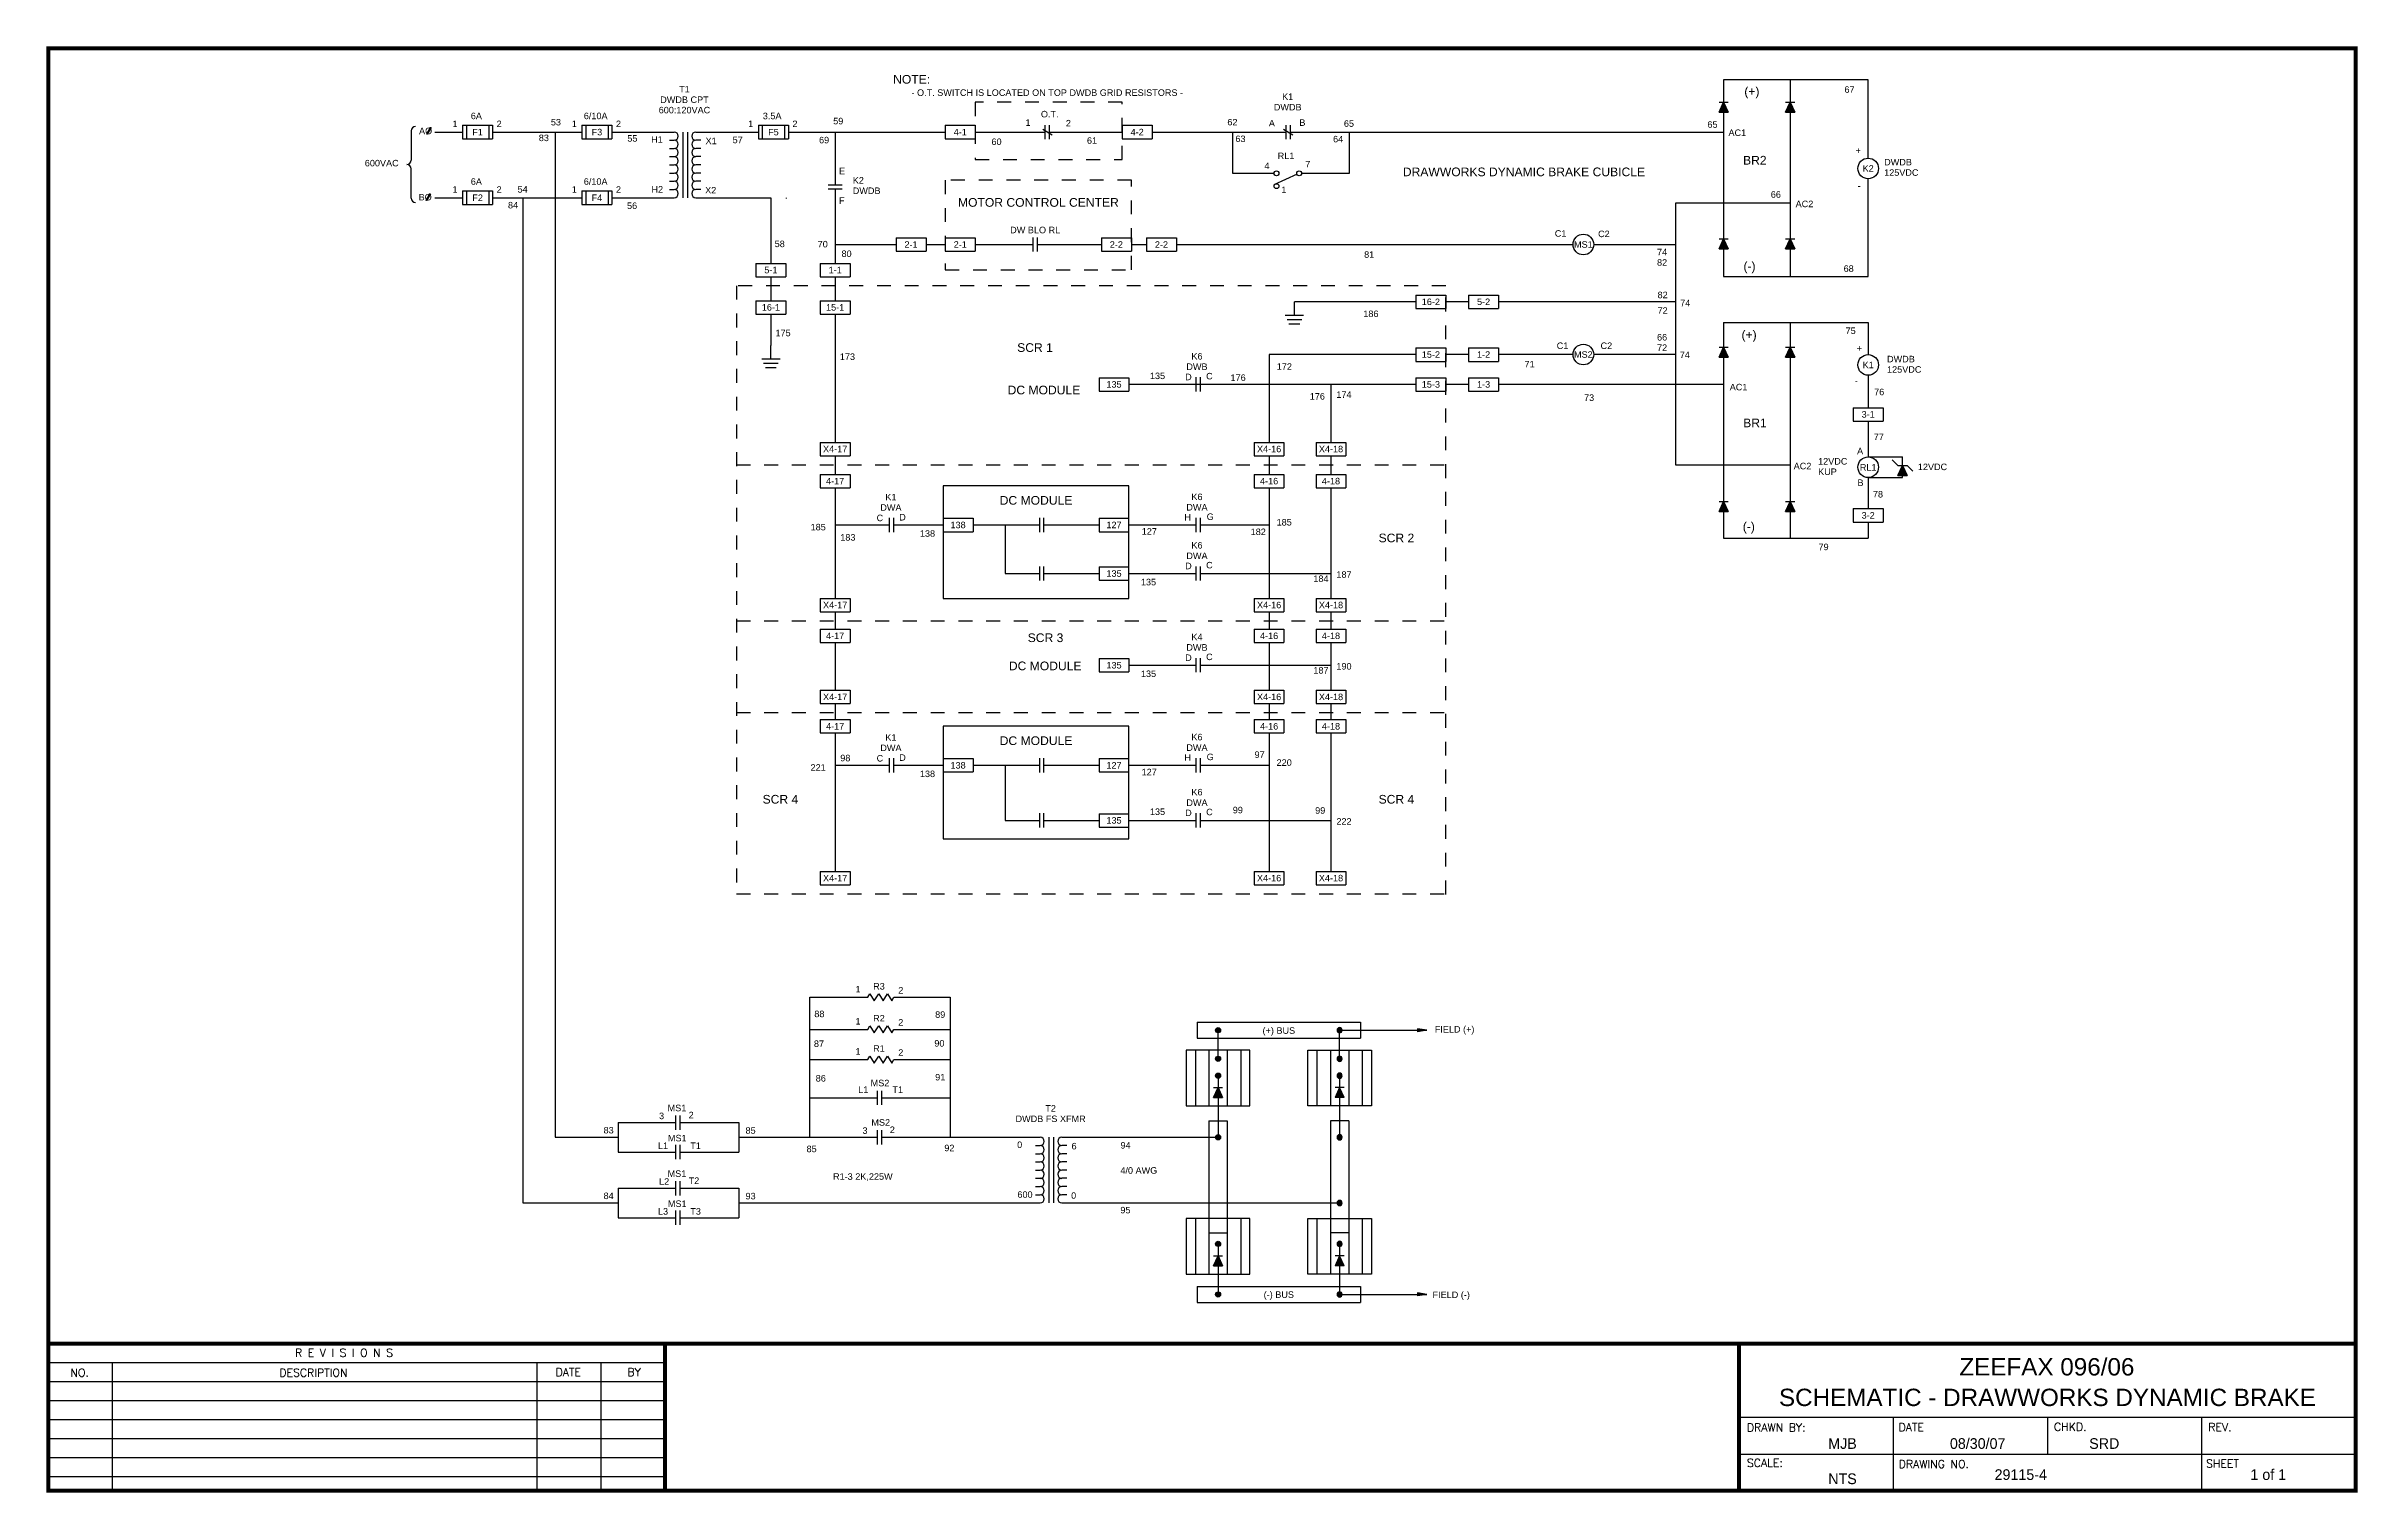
# Model space of a CAD drawing. Extents: x 0.9 to 17.5, y -2.4 to 8.
import ezdxf
from ezdxf.enums import TextEntityAlignment as Align

# ---------------------------------------------------------------- set-up
doc = ezdxf.new("R2010")
doc.units = 0
doc.header["$MEASUREMENT"] = 0
doc.linetypes.add('DASHED2', pattern=[0.375, 0.25, -0.125])
doc.layers.get('0').update_dxf_attribs({"linetype": 'CONTINUOUS'})
doc.layers.add('DRAWING', color=7, linetype='CONTINUOUS')
doc.styles.add('A1', font='A1.shx')
doc.styles.add('ROMAND', font='ROMAND.shx')
doc.styles.get("Standard").update_dxf_attribs({"font": 'ARIAL.TTF'})

# ---------------------------------------------------------------- blocks, each defined once
blk = doc.blocks.new('N_C_contact')
for p, q in [((0.051, 0.031), (-0.051, 0.031)), ((0.051, 0), (-0.051, 0)), ((-0.02, -0.019), (0.02, 0.05))]:
    blk.add_line(p, q)
blk = doc.blocks.new('npcap')
for p, q in [((0, 0.051), (0, -0.051)), ((0.031, 0.051), (0.031, -0.051))]:
    blk.add_line(p, q)
blk = doc.blocks.new('gnd')
for p, q in [((0, -0.099), (0, 0)), ((0.066, -0.099), (-0.066, -0.099)), ((0.053, -0.13), (-0.053, -0.13)), ((0.039, -0.161), (-0.039, -0.161))]:
    blk.add_line(p, q)
blk = doc.blocks.new('A_phase')
h = blk.add_hatch(color=256)
h.paths.add_polyline_path([(0.1, -0.033), (0.108, -0.033), (0.145, 0.031), (0.137, 0.031)], flags=16)
h.paths.add_polyline_path([(0.01, -0.05), (0.165, -0.05), (0.165, 0.047), (0.01, 0.047)], flags=9)
for p, q in [((0.137, 0.031), (0.1, -0.033)), ((0.145, 0.031), (0.108, -0.033)), ((0.137, 0.031), (0.145, 0.031)), ((0.108, -0.033), (0.1, -0.033))]:
    blk.add_line(p, q)
blk.add_text('AO', height=0.0625).set_placement((0.029, -0.032))
blk = doc.blocks.new('B_phase')
h = blk.add_hatch(color=256)
h.paths.add_polyline_path([(0.094, -0.031), (0.101, -0.031), (0.139, 0.033), (0.131, 0.033)], flags=16)
h.paths.add_polyline_path([(0.01, -0.048), (0.158, -0.048), (0.158, 0.049), (0.01, 0.049)], flags=9)
for p, q in [((0.131, 0.033), (0.094, -0.031)), ((0.139, 0.033), (0.101, -0.031)), ((0.131, 0.033), (0.139, 0.033)), ((0.101, -0.031), (0.094, -0.031))]:
    blk.add_line(p, q)
blk.add_text('BO', height=0.0625).set_placement((0.025, -0.03))
blk = doc.blocks.new('connection')
blk.add_circle((0.074, 0), 0.0744)
blk = doc.blocks.new('diode')
blk.add_hatch(color=256).paths.add_polyline_path([(0.072, 0), (0, 0.033), (0, -0.033)])
for p, q in [((0, 0.033), (0.072, 0)), ((0, 0.033), (0, -0.033)), ((0.072, 0), (0, -0.033)), ((0.072, 0.033), (0.072, -0.033))]:
    blk.add_line(p, q)
blk = doc.blocks.new('zener')
blk.add_hatch(color=256).paths.add_polyline_path([(0.072, 0), (0, 0.033), (0, -0.033)])
for p, q in [((0, 0.033), (0.072, 0)), ((0, 0.033), (0, -0.033)), ((0.072, 0), (0, -0.033)), ((0.113, 0.074), (0.072, 0.033)), ((0.072, 0.033), (0.072, -0.033)), ((0.072, -0.033), (0.031, -0.074))]:
    blk.add_line(p, q)
blk = doc.blocks.new('resistor')
for p, q in [((0, 0), (0.016, 0.025)), ((0.016, 0.025), (0.047, -0.025)), ((0.047, -0.025), (0.08, 0.025)), ((0.08, 0.025), (0.111, -0.025)), ((0.111, -0.025), (0.142, 0.025)), ((0.142, 0.025), (0.174, -0.025)), ((0.174, -0.025), (0.189, 0))]:
    blk.add_line(p, q)
blk = doc.blocks.new('dot')
h = blk.add_hatch(color=256)
edge = h.paths.add_edge_path()
edge.add_arc((0, 0), 0.0249, 0, 360)
blk.add_circle((0, 0), 0.0249)
blk = doc.blocks.new('pot_arrow')
blk.add_hatch(color=256).paths.add_polyline_path([(-0.068, 0.011), (-0.068, -0.011), (0, 0)])
for p, q in [((-0.068, 0.011), (-0.068, -0.011)), ((0, 0), (-0.068, 0.011)), ((0, 0), (-0.068, -0.011))]:
    blk.add_line(p, q)

msp = doc.modelspace()

# ---------------------------------------------------------------- linework, layer by layer
at = {"color": 7}
for p, q in [((0.879, -1.31), (0.879, -2.371)), ((0.879, -1.447), (5.324, -1.447)), ((1.34, -1.447), (1.34, -2.371)), ((4.402, -1.447), (4.402, -2.371)), ((4.863, -1.447), (4.863, -2.371)), ((0.879, -1.584), (5.324, -1.584)), ((0.879, -1.721), (5.324, -1.721)), ((0.879, -1.858), (5.324, -1.858)), ((0.879, -1.995), (5.324, -1.995)), ((13.066, -1.841), (17.511, -1.841)), ((14.177, -1.841), (14.177, -2.371)), ((15.289, -1.841), (15.289, -2.106)), ((16.4, -1.841), (16.4, -2.371)), ((0.879, -2.132), (5.324, -2.132)), ((13.066, -2.106), (17.511, -2.106)), ((0.879, -2.269), (5.324, -2.269))]:
    msp.add_line(p, q, dxfattribs=at)
at = {"color": 7, "const_width": 0.0288}
msp.add_lwpolyline([(17.511, -2.371), (17.511, 8.024), (0.879, 8.024), (0.879, -2.371)], close=True, dxfattribs=at)
for points in [[(0.879, -1.31), (17.511, -1.31)], [(5.324, -1.31), (5.324, -2.371)], [(13.066, -2.371), (13.066, -1.31)]]:
    msp.add_lwpolyline(points, dxfattribs=at)
at = {"layer": 'DRAWING', "color": 7}
for p, q in [((12.955, 7.796), (12.955, 6.379)), ((13.997, 7.796), (12.955, 7.796)), ((13.435, 7.796), (13.435, 6.379)), ((13.997, 7.233), (13.997, 7.796)), ((3.495, 7.428), (3.495, 7.218)), ((3.527, 7.459), (3.527, 7.459)), ((3.665, 7.42), (3.866, 7.42)), ((3.866, 7.469), (4.082, 7.469)), ((3.866, 7.469), (3.866, 7.372)), ((3.866, 7.372), (4.082, 7.372)), ((3.895, 7.469), (3.895, 7.372)), ((4.054, 7.469), (4.054, 7.372)), ((4.082, 7.469), (4.082, 7.372)), ((4.082, 7.42), (4.726, 7.42)), ((4.533, 7.42), (4.533, 0.176)), ((4.726, 7.469), (4.726, 7.372)), ((4.726, 7.469), (4.942, 7.469)), ((4.726, 7.372), (4.942, 7.372)), ((4.755, 7.469), (4.755, 7.372)), ((4.914, 7.469), (4.914, 7.372)), ((4.942, 7.469), (4.942, 7.372)), ((4.942, 7.42), (5.391, 7.42)), ((5.356, 7.361), (5.391, 7.361)), ((5.453, 7.42), (5.453, 6.947)), ((5.486, 7.42), (5.486, 6.947)), ((5.547, 7.42), (5.998, 7.42)), ((5.582, 7.361), (5.547, 7.361)), ((5.998, 7.469), (5.998, 7.372)), ((5.998, 7.469), (6.214, 7.469)), ((5.998, 7.372), (6.214, 7.372)), ((6.026, 7.469), (6.026, 7.372)), ((6.185, 7.469), (6.185, 7.372)), ((6.214, 7.469), (6.214, 7.372)), ((6.214, 7.42), (7.345, 7.42)), ((6.551, 7.42), (6.551, 7.041)), ((7.345, 7.469), (7.345, 7.372)), ((7.345, 7.469), (7.561, 7.469)), ((7.345, 7.372), (7.561, 7.372)), ((7.561, 7.469), (7.561, 7.372)), ((7.561, 7.42), (8.066, 7.42)), ((8.097, 7.42), (8.62, 7.42)), ((8.62, 7.469), (8.835, 7.469)), ((8.62, 7.469), (8.62, 7.372)), ((8.62, 7.372), (8.835, 7.372)), ((8.835, 7.469), (8.835, 7.372)), ((8.835, 7.42), (9.801, 7.42)), ((9.414, 7.42), (9.414, 7.123)), ((9.832, 7.42), (12.955, 7.42)), ((10.258, 7.123), (10.258, 7.42)), ((3.464, 7.186), (3.464, 7.186)), ((5.356, 7.302), (5.391, 7.302)), ((5.356, 7.243), (5.391, 7.243)), ((5.356, 7.184), (5.391, 7.184)), ((5.582, 7.302), (5.547, 7.302)), ((5.582, 7.243), (5.547, 7.243)), ((5.582, 7.184), (5.547, 7.184)), ((3.495, 6.945), (3.495, 7.155)), ((5.356, 7.125), (5.391, 7.125)), ((5.356, 7.066), (5.391, 7.066)), ((5.356, 7.007), (5.391, 7.007)), ((5.582, 7.125), (5.547, 7.125)), ((5.582, 7.066), (5.547, 7.066)), ((5.582, 7.007), (5.547, 7.007)), ((6.551, 7.01), (6.551, 6.474)), ((9.414, 7.123), (9.714, 7.123)), ((9.88, 7.116), (9.714, 7.041)), ((9.913, 7.123), (10.258, 7.123)), ((13.997, 6.379), (13.997, 7.084)), ((3.527, 6.914), (3.527, 6.914)), ((3.665, 6.947), (3.866, 6.947)), ((3.866, 6.996), (3.866, 6.899)), ((3.866, 6.996), (4.082, 6.996)), ((3.866, 6.899), (4.082, 6.899)), ((3.895, 6.996), (3.895, 6.899)), ((4.054, 6.996), (4.054, 6.899)), ((4.082, 6.996), (4.082, 6.899)), ((4.082, 6.947), (4.726, 6.947)), ((4.301, 6.947), (4.301, -0.297)), ((4.726, 6.996), (4.942, 6.996)), ((4.726, 6.996), (4.726, 6.899)), ((4.726, 6.899), (4.942, 6.899)), ((4.755, 6.996), (4.755, 6.899)), ((4.914, 6.996), (4.914, 6.899)), ((4.942, 6.996), (4.942, 6.899)), ((4.942, 6.947), (5.391, 6.947)), ((5.547, 6.947), (6.088, 6.947)), ((6.088, 6.947), (6.088, 6.474)), ((6.197, 6.947), (6.197, 6.941)), ((13.435, 6.908), (12.607, 6.908)), ((12.607, 6.908), (12.607, 5.023)), ((6.551, 6.61), (6.99, 6.61)), ((6.99, 6.659), (6.99, 6.562)), ((6.99, 6.659), (7.206, 6.659)), ((6.99, 6.562), (7.206, 6.562)), ((7.206, 6.659), (7.206, 6.562)), ((7.206, 6.61), (7.345, 6.61)), ((7.345, 6.659), (7.345, 6.562)), ((7.345, 6.659), (7.561, 6.659)), ((7.345, 6.562), (7.561, 6.562)), ((7.561, 6.659), (7.561, 6.562)), ((7.561, 6.61), (7.976, 6.61)), ((8.007, 6.61), (8.47, 6.61)), ((8.47, 6.659), (8.47, 6.562)), ((8.47, 6.659), (8.686, 6.659)), ((8.47, 6.562), (8.686, 6.562)), ((8.686, 6.659), (8.686, 6.562)), ((8.686, 6.61), (8.795, 6.61)), ((8.795, 6.659), (8.795, 6.562)), ((8.795, 6.659), (9.011, 6.659)), ((8.795, 6.562), (9.011, 6.562)), ((9.011, 6.659), (9.011, 6.562)), ((9.011, 6.61), (11.87, 6.61)), ((12.019, 6.61), (12.607, 6.61)), ((5.98, 6.474), (6.196, 6.474)), ((5.98, 6.474), (5.98, 6.377)), ((5.98, 6.377), (6.196, 6.377)), ((6.088, 6.377), (6.088, 6.205)), ((6.196, 6.474), (6.196, 6.377)), ((6.443, 6.474), (6.659, 6.474)), ((6.443, 6.474), (6.443, 6.377)), ((6.443, 6.377), (6.659, 6.377)), ((6.551, 6.377), (6.551, 6.205)), ((6.659, 6.474), (6.659, 6.377)), ((12.955, 6.379), (13.997, 6.379)), ((5.98, 6.205), (6.196, 6.205)), ((5.98, 6.205), (5.98, 6.108)), ((6.196, 6.205), (6.196, 6.108)), ((6.443, 6.205), (6.659, 6.205)), ((6.443, 6.205), (6.443, 6.108)), ((6.659, 6.205), (6.659, 6.108)), ((10.737, 6.197), (9.861, 6.197)), ((10.737, 6.245), (10.953, 6.245)), ((10.737, 6.245), (10.737, 6.149)), ((10.953, 6.245), (10.953, 6.149)), ((11.117, 6.197), (10.953, 6.197)), ((11.117, 6.245), (11.333, 6.245)), ((11.117, 6.245), (11.117, 6.149)), ((11.333, 6.245), (11.333, 6.149)), ((12.607, 6.197), (11.333, 6.197)), ((5.98, 6.108), (6.196, 6.108)), ((6.088, 6.108), (6.088, 5.883)), ((6.443, 6.108), (6.659, 6.108)), ((6.551, 6.108), (6.551, 5.184)), ((10.737, 6.149), (10.953, 6.149)), ((11.117, 6.149), (11.333, 6.149)), ((12.955, 6.048), (12.955, 4.494)), ((12.955, 6.048), (13.997, 6.048)), ((13.435, 6.048), (13.435, 4.494)), ((13.997, 6.048), (13.997, 5.816)), ((10.737, 5.865), (10.953, 5.865)), ((10.737, 5.865), (10.737, 5.768)), ((10.953, 5.865), (10.953, 5.768)), ((11.117, 5.865), (11.333, 5.865)), ((11.117, 5.865), (11.117, 5.768)), ((11.333, 5.865), (11.333, 5.768)), ((9.679, 5.817), (9.679, 5.184)), ((10.737, 5.817), (9.679, 5.817)), ((10.737, 5.768), (10.953, 5.768)), ((11.117, 5.817), (10.953, 5.817)), ((11.117, 5.768), (11.333, 5.768)), ((11.87, 5.817), (11.333, 5.817)), ((12.607, 5.817), (12.019, 5.817)), ((13.997, 5.668), (13.997, 5.434)), ((8.453, 5.65), (8.669, 5.65)), ((8.453, 5.65), (8.453, 5.553)), ((8.453, 5.553), (8.669, 5.553)), ((8.669, 5.65), (8.669, 5.553)), ((10.737, 5.602), (8.669, 5.602)), ((10.125, 5.602), (10.125, 5.184)), ((10.737, 5.65), (10.953, 5.65)), ((10.737, 5.65), (10.737, 5.553)), ((10.737, 5.553), (10.953, 5.553)), ((10.953, 5.65), (10.953, 5.553)), ((11.117, 5.602), (10.953, 5.602)), ((11.117, 5.65), (11.333, 5.65)), ((11.117, 5.65), (11.117, 5.553)), ((11.117, 5.553), (11.333, 5.553)), ((11.333, 5.65), (11.333, 5.553)), ((12.955, 5.602), (11.333, 5.602)), ((13.889, 5.434), (14.105, 5.434)), ((13.889, 5.434), (13.889, 5.338)), ((13.889, 5.338), (14.105, 5.338)), ((13.997, 5.338), (13.997, 5.079)), ((14.105, 5.434), (14.105, 5.338)), ((6.443, 5.184), (6.659, 5.184)), ((6.443, 5.184), (6.443, 5.088)), ((6.659, 5.184), (6.659, 5.088)), ((9.571, 5.184), (9.786, 5.184)), ((9.571, 5.184), (9.571, 5.088)), ((9.786, 5.184), (9.786, 5.088)), ((10.017, 5.184), (10.233, 5.184)), ((10.017, 5.184), (10.017, 5.088)), ((10.233, 5.184), (10.233, 5.088)), ((6.443, 5.088), (6.659, 5.088)), ((6.551, 5.088), (6.551, 4.953)), ((6.551, 5.088), (6.551, 4.953)), ((9.571, 5.088), (9.786, 5.088)), ((9.679, 5.088), (9.679, 4.953)), ((9.679, 5.088), (9.679, 4.953)), ((10.017, 5.088), (10.233, 5.088)), ((10.125, 5.088), (10.125, 4.953)), ((10.125, 5.088), (10.125, 4.953)), ((12.607, 5.023), (13.435, 5.023)), ((13.997, 5.079), (14.244, 5.079)), ((14.244, 4.93), (14.244, 5.079)), ((6.443, 4.953), (6.659, 4.953)), ((6.443, 4.953), (6.443, 4.857)), ((6.443, 4.857), (6.659, 4.857)), ((6.551, 4.857), (6.551, 4.06)), ((6.659, 4.953), (6.659, 4.857)), ((8.669, 4.87), (7.329, 4.87)), ((7.329, 4.87), (7.329, 4.06)), ((8.669, 4.06), (8.669, 4.87)), ((9.571, 4.953), (9.786, 4.953)), ((9.571, 4.953), (9.571, 4.857)), ((9.571, 4.857), (9.786, 4.857)), ((9.679, 4.857), (9.679, 4.06)), ((9.786, 4.953), (9.786, 4.857)), ((10.017, 4.953), (10.233, 4.953)), ((10.017, 4.953), (10.017, 4.857)), ((10.017, 4.857), (10.233, 4.857)), ((10.125, 4.857), (10.125, 4.06)), ((10.233, 4.953), (10.233, 4.857)), ((13.997, 4.93), (14.244, 4.93)), ((13.997, 4.93), (13.997, 4.707)), ((13.889, 4.707), (14.105, 4.707)), ((13.889, 4.707), (13.889, 4.61)), ((14.105, 4.707), (14.105, 4.61)), ((6.551, 4.589), (6.94, 4.589)), ((6.971, 4.589), (7.329, 4.589)), ((7.329, 4.637), (7.545, 4.637)), ((7.329, 4.54), (7.545, 4.54)), ((7.545, 4.637), (7.545, 4.54)), ((7.545, 4.589), (8.023, 4.589)), ((7.776, 4.589), (7.776, 4.239)), ((8.054, 4.589), (8.453, 4.589)), ((8.453, 4.637), (8.669, 4.637)), ((8.453, 4.637), (8.453, 4.54)), ((8.453, 4.54), (8.669, 4.54)), ((8.669, 4.589), (9.151, 4.589)), ((9.182, 4.589), (9.679, 4.589)), ((13.889, 4.61), (14.105, 4.61)), ((13.997, 4.61), (13.997, 4.494)), ((12.955, 4.494), (13.997, 4.494)), ((7.776, 4.239), (8.023, 4.239)), ((8.054, 4.239), (8.453, 4.239)), ((8.453, 4.287), (8.669, 4.287)), ((8.453, 4.287), (8.453, 4.191)), ((8.453, 4.191), (8.669, 4.191)), ((8.669, 4.239), (9.151, 4.239)), ((9.182, 4.239), (10.125, 4.239)), ((6.443, 4.06), (6.659, 4.06)), ((6.443, 4.06), (6.443, 3.963)), ((6.659, 4.06), (6.659, 3.963)), ((7.329, 4.06), (8.669, 4.06)), ((9.571, 4.06), (9.786, 4.06)), ((9.571, 4.06), (9.571, 3.963)), ((9.786, 4.06), (9.786, 3.963)), ((10.017, 4.06), (10.233, 4.06)), ((10.017, 4.06), (10.017, 3.963)), ((10.233, 4.06), (10.233, 3.963)), ((6.443, 3.963), (6.659, 3.963)), ((6.443, 3.838), (6.659, 3.838)), ((6.443, 3.838), (6.443, 3.742)), ((6.551, 3.963), (6.551, 3.838)), ((6.551, 3.963), (6.551, 3.838)), ((6.659, 3.838), (6.659, 3.742)), ((9.571, 3.963), (9.786, 3.963)), ((9.571, 3.838), (9.571, 3.742)), ((9.571, 3.838), (9.786, 3.838)), ((9.679, 3.963), (9.679, 3.838)), ((9.679, 3.963), (9.679, 3.838)), ((9.786, 3.838), (9.786, 3.742)), ((10.017, 3.963), (10.233, 3.963)), ((10.017, 3.838), (10.017, 3.742)), ((10.017, 3.838), (10.233, 3.838)), ((10.125, 3.963), (10.125, 3.838)), ((10.125, 3.963), (10.125, 3.838)), ((10.233, 3.838), (10.233, 3.742)), ((6.443, 3.742), (6.659, 3.742)), ((6.551, 3.742), (6.551, 3.399)), ((9.571, 3.742), (9.786, 3.742)), ((9.679, 3.742), (9.679, 3.399)), ((10.017, 3.742), (10.233, 3.742)), ((10.125, 3.742), (10.125, 3.399)), ((8.453, 3.627), (8.669, 3.627)), ((8.453, 3.627), (8.453, 3.53)), ((8.453, 3.53), (8.669, 3.53)), ((8.669, 3.627), (8.669, 3.53)), ((8.669, 3.578), (9.151, 3.578)), ((9.182, 3.578), (10.125, 3.578)), ((6.443, 3.399), (6.659, 3.399)), ((6.443, 3.399), (6.443, 3.302)), ((6.659, 3.399), (6.659, 3.302)), ((9.571, 3.399), (9.786, 3.399)), ((9.571, 3.399), (9.571, 3.302)), ((9.786, 3.399), (9.786, 3.302)), ((10.017, 3.399), (10.233, 3.399)), ((10.017, 3.399), (10.017, 3.302)), ((10.233, 3.399), (10.233, 3.302)), ((6.443, 3.302), (6.659, 3.302)), ((6.443, 3.186), (6.659, 3.186)), ((6.443, 3.186), (6.443, 3.09)), ((6.551, 3.302), (6.551, 3.186)), ((6.551, 3.302), (6.551, 3.186)), ((6.659, 3.186), (6.659, 3.09)), ((9.571, 3.302), (9.786, 3.302)), ((9.571, 3.186), (9.571, 3.09)), ((9.571, 3.186), (9.786, 3.186)), ((9.679, 3.302), (9.679, 3.186)), ((9.679, 3.302), (9.679, 3.186)), ((9.786, 3.186), (9.786, 3.09)), ((10.017, 3.302), (10.233, 3.302)), ((10.017, 3.186), (10.017, 3.09)), ((10.017, 3.186), (10.233, 3.186)), ((10.125, 3.302), (10.125, 3.186)), ((10.125, 3.302), (10.125, 3.186)), ((10.233, 3.186), (10.233, 3.09)), ((6.443, 3.09), (6.659, 3.09)), ((6.551, 3.09), (6.551, 2.092)), ((7.329, 3.138), (7.329, 2.328)), ((8.669, 3.138), (7.329, 3.138)), ((8.669, 2.328), (8.669, 3.138)), ((9.571, 3.09), (9.786, 3.09)), ((9.679, 3.09), (9.679, 2.092)), ((10.017, 3.09), (10.233, 3.09)), ((10.125, 3.09), (10.125, 2.092)), ((6.551, 2.857), (6.94, 2.857)), ((6.971, 2.857), (7.329, 2.857)), ((7.329, 2.905), (7.545, 2.905)), ((7.545, 2.905), (7.545, 2.809)), ((7.545, 2.857), (8.023, 2.857)), ((7.776, 2.857), (7.776, 2.46)), ((8.054, 2.857), (8.453, 2.857)), ((8.453, 2.905), (8.669, 2.905)), ((8.453, 2.905), (8.453, 2.809)), ((8.669, 2.857), (9.151, 2.857)), ((9.182, 2.857), (9.679, 2.857)), ((7.329, 2.809), (7.545, 2.809)), ((8.453, 2.809), (8.669, 2.809)), ((8.453, 2.508), (8.669, 2.508)), ((8.453, 2.508), (8.453, 2.412)), ((7.776, 2.46), (8.023, 2.46)), ((8.054, 2.46), (8.453, 2.46)), ((8.453, 2.412), (8.669, 2.412)), ((8.669, 2.46), (9.151, 2.46)), ((9.182, 2.46), (10.125, 2.46)), ((7.329, 2.328), (8.669, 2.328)), ((6.443, 2.092), (6.659, 2.092)), ((6.443, 2.092), (6.443, 1.996)), ((6.659, 2.092), (6.659, 1.996)), ((9.571, 2.092), (9.571, 1.996)), ((9.571, 2.092), (9.786, 2.092)), ((9.786, 2.092), (9.786, 1.996)), ((10.017, 2.092), (10.017, 1.996)), ((10.017, 2.092), (10.233, 2.092)), ((10.233, 2.092), (10.233, 1.996)), ((6.443, 1.996), (6.659, 1.996)), ((9.571, 1.996), (9.786, 1.996)), ((10.017, 1.996), (10.233, 1.996)), ((6.369, 0.176), (6.369, 1.185)), ((6.369, 1.185), (6.786, 1.185)), ((6.975, 1.185), (7.379, 1.185)), ((7.379, 1.185), (7.379, 0.176)), ((9.16, 1.006), (10.338, 1.006)), ((9.16, 1.006), (9.16, 0.891)), ((10.338, 1.006), (10.338, 0.891)), ((6.369, 0.954), (6.786, 0.954)), ((6.975, 0.954), (7.379, 0.954)), ((9.16, 0.891), (10.338, 0.891)), ((9.311, 0.742), (9.311, 0.948)), ((10.187, 0.948), (10.817, 0.948)), ((10.187, 0.742), (10.187, 0.948)), ((6.369, 0.736), (6.786, 0.736)), ((6.975, 0.736), (7.379, 0.736)), ((9.082, 0.804), (9.082, 0.402)), ((9.541, 0.804), (9.082, 0.804)), ((9.148, 0.804), (9.148, 0.402)), ((9.245, 0.804), (9.245, 0.402)), ((9.377, 0.804), (9.377, 0.402)), ((9.475, 0.804), (9.475, 0.402)), ((9.541, 0.402), (9.541, 0.804)), ((9.957, 0.804), (10.416, 0.804)), ((9.957, 0.402), (9.957, 0.804)), ((10.023, 0.804), (10.023, 0.402)), ((10.121, 0.804), (10.121, 0.402)), ((10.253, 0.804), (10.253, 0.402)), ((10.35, 0.804), (10.35, 0.402)), ((10.416, 0.804), (10.416, 0.402)), ((9.311, 0.62), (9.311, 0.176)), ((10.187, 0.62), (10.187, 0.176)), ((6.369, 0.461), (6.855, 0.461)), ((6.886, 0.461), (7.379, 0.461)), ((9.082, 0.402), (9.541, 0.402)), ((10.416, 0.402), (9.957, 0.402)), ((4.533, 0.176), (4.987, 0.176)), ((4.987, 0.282), (5.401, 0.282)), ((4.987, 0.282), (4.987, 0.07)), ((5.432, 0.282), (5.858, 0.282)), ((5.858, 0.282), (5.858, 0.07)), ((5.858, 0.176), (6.855, 0.176)), ((6.886, 0.176), (8.029, 0.176)), ((8.091, 0.176), (8.091, -0.297)), ((8.124, 0.176), (8.124, -0.297)), ((8.185, 0.176), (9.311, 0.176)), ((9.245, 0.294), (9.245, -0.811)), ((9.245, 0.294), (9.377, 0.294)), ((9.377, 0.294), (9.377, -0.811)), ((10.253, 0.294), (10.121, 0.294)), ((10.121, 0.294), (10.121, -0.811)), ((10.253, 0.294), (10.253, -0.811)), ((4.987, 0.07), (5.401, 0.07)), ((5.432, 0.07), (5.858, 0.07)), ((7.995, 0.117), (8.029, 0.117)), ((7.995, 0.058), (8.029, 0.058)), ((8.22, 0.117), (8.185, 0.117)), ((8.22, 0.058), (8.185, 0.058)), ((7.995, -0.001), (8.029, -0.001)), ((7.995, -0.06), (8.029, -0.06)), ((7.995, -0.119), (8.029, -0.119)), ((8.22, -0.001), (8.185, -0.001)), ((8.22, -0.06), (8.185, -0.06)), ((8.22, -0.119), (8.185, -0.119)), ((4.301, -0.297), (4.987, -0.297)), ((4.987, -0.191), (4.987, -0.403)), ((4.987, -0.191), (5.401, -0.191)), ((5.432, -0.191), (5.858, -0.191)), ((5.858, -0.191), (5.858, -0.403)), ((5.858, -0.297), (8.029, -0.297)), ((7.995, -0.179), (8.029, -0.179)), ((7.995, -0.238), (8.029, -0.238)), ((8.22, -0.179), (8.185, -0.179)), ((8.22, -0.238), (8.185, -0.238)), ((8.185, -0.297), (10.187, -0.297)), ((4.987, -0.403), (5.401, -0.403)), ((5.432, -0.403), (5.858, -0.403)), ((9.541, -0.408), (9.082, -0.408)), ((9.082, -0.408), (9.082, -0.811)), ((9.148, -0.408), (9.148, -0.811)), ((9.475, -0.408), (9.475, -0.811)), ((9.541, -0.811), (9.541, -0.408)), ((9.957, -0.408), (10.416, -0.408)), ((9.957, -0.811), (9.957, -0.408)), ((10.023, -0.408), (10.023, -0.811)), ((10.35, -0.408), (10.35, -0.811)), ((10.416, -0.408), (10.416, -0.811)), ((9.245, -0.513), (9.377, -0.513)), ((9.311, -0.592), (9.311, -0.956)), ((10.253, -0.513), (10.121, -0.513)), ((10.187, -0.592), (10.187, -0.956)), ((9.082, -0.811), (9.541, -0.811)), ((10.416, -0.811), (9.957, -0.811)), ((9.16, -0.899), (10.338, -0.899)), ((9.16, -0.899), (9.16, -1.014)), ((10.187, -0.956), (10.817, -0.956)), ((10.338, -0.899), (10.338, -1.014)), ((9.16, -1.014), (10.338, -1.014))]:
    msp.add_line(p, q, dxfattribs=at)
at = {"layer": 'DRAWING', "color": 7, "linetype": 'DASHED2', "ltscale": 0.25}
for p, q in [((7.561, 7.635), (7.561, 7.222)), ((8.62, 7.635), (7.561, 7.635)), ((8.62, 7.222), (8.62, 7.635)), ((7.561, 7.222), (8.62, 7.222)), ((7.345, 7.073), (7.345, 6.428)), ((8.686, 7.073), (7.345, 7.073)), ((8.686, 6.428), (8.686, 7.073)), ((7.345, 6.428), (8.686, 6.428)), ((5.84, 6.313), (5.84, 1.927)), ((10.953, 6.313), (5.84, 6.313)), ((10.953, 1.927), (10.953, 6.313)), ((5.84, 5.023), (10.953, 5.023)), ((5.84, 3.899), (10.953, 3.899)), ((5.84, 3.237), (10.953, 3.237)), ((5.84, 1.931), (10.953, 1.931))]:
    msp.add_line(p, q, dxfattribs=at)
at = {"layer": 'DRAWING', "color": 7}
for centre in [(9.732, 7.123), (9.732, 7.03), (9.896, 7.123)]:
    msp.add_circle(centre, 0.0176, dxfattribs=at)
for centre, radius, start, end in [((3.527, 7.428), 0.0312, 90, 180), ((5.391, 7.391), 0.0296, 270, 90), ((5.391, 7.332), 0.0296, 270, 90), ((5.547, 7.391), 0.0296, 90, 270), ((5.547, 7.332), 0.0296, 90, 270), ((3.464, 7.218), 0.0312, 270, 0), ((3.464, 7.155), 0.0312, 0, 90), ((5.391, 7.273), 0.0296, 270, 90), ((5.391, 7.213), 0.0296, 270, 90), ((5.391, 7.154), 0.0296, 270, 90), ((5.547, 7.273), 0.0296, 90, 270), ((5.547, 7.213), 0.0296, 90, 270), ((5.547, 7.154), 0.0296, 90, 270), ((5.391, 7.095), 0.0296, 270, 90), ((5.391, 7.036), 0.0296, 270, 90), ((5.391, 6.977), 0.0296, 270, 90), ((5.547, 7.095), 0.0296, 90, 270), ((5.547, 7.036), 0.0296, 90, 270), ((5.547, 6.977), 0.0296, 90, 270), ((3.527, 6.945), 0.0312, 180, 270), ((8.029, 0.147), 0.0296, 270, 90), ((8.185, 0.147), 0.0296, 90, 270), ((8.029, 0.087), 0.0296, 270, 90), ((8.029, 0.028), 0.0296, 270, 90), ((8.185, 0.087), 0.0296, 90, 270), ((8.185, 0.028), 0.0296, 90, 270), ((8.029, -0.031), 0.0296, 270, 90), ((8.029, -0.09), 0.0296, 270, 90), ((8.029, -0.149), 0.0296, 270, 90), ((8.185, -0.031), 0.0296, 90, 270), ((8.185, -0.09), 0.0296, 90, 270), ((8.185, -0.149), 0.0296, 90, 270), ((8.029, -0.208), 0.0296, 270, 90), ((8.029, -0.267), 0.0296, 270, 90), ((8.185, -0.208), 0.0296, 90, 270), ((8.185, -0.267), 0.0296, 90, 270)]:
    msp.add_arc(centre, radius, start, end, dxfattribs=at)

# ---------------------------------------------------------------- block references
for name, p, rotation in [('diode', (12.955, 7.564), 90), ('diode', (13.435, 7.564), 90), ('N_C_contact', (8.066, 7.42), 270), ('N_C_contact', (9.801, 7.42), 270), ('connection', (13.997, 7.084), 90), ('npcap', (6.551, 7.01), 90), ('diode', (12.955, 6.578), 90), ('diode', (13.435, 6.578), 90), ('diode', (12.955, 5.797), 90), ('diode', (13.435, 5.797), 90), ('connection', (13.997, 5.668), 90), ('connection', (13.997, 5.079), 270), ('zener', (14.244, 4.946), 90), ('diode', (12.955, 4.687), 90), ('diode', (13.435, 4.687), 90), ('diode', (9.311, 0.462), 90), ('diode', (9.311, -0.75), 90)]:
    msp.add_blockref(name, p, dxfattribs=dict(at, rotation=rotation))
at = {"layer": 'DRAWING', "color": 7, "yscale": 0.75}
for name, p, xscale in [('A_phase', (3.53, 7.429), 0.75), ('B_phase', (3.53, 6.95), 0.75), ('dot', (9.311, 0.948), 0.75), ('dot', (10.187, 0.948), -0.75), ('dot', (9.311, 0.742), 0.75), ('dot', (10.187, 0.742), -0.75), ('dot', (9.311, 0.62), 0.75), ('dot', (10.187, 0.62), -0.75), ('dot', (9.311, 0.176), 0.75), ('dot', (10.187, 0.176), -0.75), ('dot', (10.187, -0.297), -0.75), ('dot', (9.311, -0.592), 0.75), ('dot', (10.187, -0.592), -0.75), ('dot', (9.311, -0.956), 0.75), ('dot', (10.187, -0.956), -0.75)]:
    msp.add_blockref(name, p, dxfattribs=dict(at, xscale=xscale))
at = {"layer": 'DRAWING', "color": 7}
for name, p in [('connection', (11.87, 6.61)), ('npcap', (7.976, 6.61)), ('gnd', (9.861, 6.197)), ('gnd', (6.088, 5.883)), ('connection', (11.87, 5.817)), ('npcap', (9.151, 5.602)), ('npcap', (6.94, 4.589)), ('npcap', (8.023, 4.589)), ('npcap', (9.151, 4.589)), ('npcap', (8.023, 4.239)), ('npcap', (9.151, 4.239)), ('npcap', (9.151, 3.578)), ('npcap', (6.94, 2.857)), ('npcap', (8.023, 2.857)), ('npcap', (9.151, 2.857)), ('npcap', (8.023, 2.46)), ('npcap', (9.151, 2.46)), ('resistor', (6.786, 1.185)), ('resistor', (6.786, 0.954)), ('pot_arrow', (10.817, 0.948)), ('resistor', (6.786, 0.736)), ('npcap', (6.855, 0.461)), ('npcap', (5.401, 0.282)), ('npcap', (6.855, 0.176)), ('npcap', (5.401, 0.07)), ('npcap', (5.401, -0.191)), ('npcap', (5.401, -0.403)), ('pot_arrow', (10.817, -0.956))]:
    msp.add_blockref(name, p, dxfattribs=at)
at = {"layer": 'DRAWING', "color": 7, "xscale": -1, "rotation": 270}
for p in [(10.187, 0.462), (10.187, -0.75)]:
    msp.add_blockref('diode', p, dxfattribs=at)

# ---------------------------------------------------------------- texts
at = {"color": 7}
for s, height, style, p in [('NO.', 0.0576, 'ROMAND', (1.039, -1.549)), ('DESCRIPTION', 0.05763, 'ROMAND', (2.545, -1.549)), ('R E V I S I O N S', 0.05763, 'ROMAND', (2.658, -1.405)), ('DATE', 0.0576, 'ROMAND', (4.536, -1.545)), ('BY', 0.0576, 'ROMAND', (5.054, -1.544)), ('DRAWN BY:', 0.0576, 'ROMAND', (13.123, -1.944)), ('MJB', 0.0769, 'A1', (13.709, -2.069)), ('DATE', 0.0576, 'ROMAND', (14.216, -1.942)), ('08/30/07', 0.0769, 'A1', (14.586, -2.069)), ('CHKD.', 0.0576, 'ROMAND', (15.336, -1.939)), ('SRD', 0.0769, 'A1', (15.59, -2.069)), ('REV.', 0.0576, 'ROMAND', (16.448, -1.941)), ('SCALE:', 0.0576, 'ROMAND', (13.123, -2.199)), ('DRAWING NO.', 0.05763, 'ROMAND', (14.217, -2.207)), ('SHEET', 0.0576, 'ROMAND', (16.432, -2.204)), ('NTS', 0.0769, 'A1', (13.709, -2.323)), ('29115-4', 0.0769, 'A1', (14.908, -2.293)), ('1 of 1', 0.0769, 'A1', (16.752, -2.293))]:
    msp.add_text(s, height=height, dxfattribs=dict(at, style=style)).set_placement(p)
at = {"layer": 'DRAWING', "color": 7}
for s, height, p in [('NOTE:', 0.0625, (6.969, 7.769)), ('(+)', 0.0625, (13.104, 7.682)), ('67', 0.0469, (13.826, 7.703)), ('1', 0.0469, (3.793, 7.456)), ('2', 0.0469, (4.111, 7.456)), ('53', 0.0469, (4.502, 7.468)), ('1', 0.0469, (4.653, 7.456)), ('2', 0.0469, (4.971, 7.456)), ('1', 0.0469, (5.924, 7.456)), ('2', 0.0469, (6.243, 7.456)), ('59', 0.0469, (6.537, 7.476)), ('1', 0.0469, (7.923, 7.465)), ('O.T.', 0.0469, (8.034, 7.526)), ('2', 0.0469, (8.214, 7.461)), ('62', 0.0469, (9.378, 7.468)), ('A', 0.0469, (9.677, 7.461)), ('B', 0.0469, (9.897, 7.465)), ('65', 0.0469, (10.218, 7.458)), ('65', 0.0469, (12.838, 7.451)), ('83', 0.0469, (4.415, 7.355)), ('55', 0.0469, (5.053, 7.351)), ('H1', 0.0469, (5.225, 7.343)), ('X1', 0.0469, (5.617, 7.333)), ('57', 0.0469, (5.812, 7.34)), ('69', 0.0469, (6.435, 7.339)), ('60', 0.0469, (7.678, 7.327)), ('61', 0.0469, (8.366, 7.336)), ('63', 0.0469, (9.436, 7.348)), ('64', 0.0469, (10.14, 7.346)), ('AC1', 0.0469, (12.99, 7.392)), ('600VAC', 0.0469, (3.161, 7.173)), ('4', 0.0469, (9.645, 7.153)), ('7', 0.0469, (9.94, 7.166)), ('BR2', 0.0625, (13.095, 7.186)), ('+', 0.0469, (13.906, 7.263)), ('DWDB', 0.0469, (14.112, 7.18)), ('1', 0.0469, (3.793, 6.983)), ('2', 0.0469, (4.111, 6.983)), ('54', 0.0469, (4.262, 6.984)), ('1', 0.0469, (4.653, 6.983)), ('2', 0.0469, (4.971, 6.983)), ('H2', 0.0469, (5.227, 6.984)), ('X2', 0.0469, (5.614, 6.978)), ('E', 0.0469, (6.579, 7.116)), ('K2', 0.0469, (6.678, 7.049)), ('DWDB', 0.0469, (6.678, 6.974)), ('1', 0.0469, (9.767, 6.98)), ('-', 0.0469, (13.921, 7.01)), ('125VDC', 0.0469, (14.112, 7.105)), ('84', 0.0469, (4.193, 6.87)), ('56', 0.0469, (5.051, 6.866)), ('F', 0.0469, (6.579, 6.903)), ('66', 0.0469, (13.295, 6.947)), ('AC2', 0.0469, (13.474, 6.879)), ('C1', 0.0469, (11.738, 6.666)), ('C2', 0.0469, (12.05, 6.663)), ('58', 0.0469, (6.115, 6.591)), ('70', 0.0469, (6.425, 6.589)), ('80', 0.0469, (6.597, 6.52)), ('81', 0.0469, (10.364, 6.514)), ('82', 0.0469, (12.475, 6.457)), ('74', 0.0469, (12.475, 6.532)), ('(-)', 0.0625, (13.098, 6.422)), ('68', 0.0469, (13.82, 6.413)), ('82', 0.0469, (12.479, 6.223)), ('74', 0.0469, (12.642, 6.165)), ('186', 0.0469, (10.358, 6.087)), ('72', 0.0469, (12.479, 6.111)), ('75', 0.0469, (13.834, 5.965)), ('175', 0.0469, (6.121, 5.949)), ('SCR 1', 0.0625, (7.863, 5.836)), ('C1', 0.0469, (11.752, 5.857)), ('C2', 0.0469, (12.068, 5.857)), ('66', 0.0469, (12.475, 5.918)), ('72', 0.0469, (12.475, 5.843)), ('74', 0.0469, (12.639, 5.791)), ('(+)', 0.0625, (13.084, 5.928)), ('+', 0.0469, (13.914, 5.839)), ('173', 0.0469, (6.585, 5.778)), ('135', 0.0469, (8.82, 5.64)), ('D', 0.0469, (9.074, 5.632)), ('C', 0.0469, (9.225, 5.638)), ('176', 0.0469, (9.401, 5.627)), ('172', 0.0469, (9.734, 5.707)), ('71', 0.0469, (11.52, 5.724)), ('DWDB', 0.0469, (14.133, 5.761)), ('125VDC', 0.0469, (14.133, 5.686)), ('176', 0.0469, (9.972, 5.492)), ('174', 0.0469, (10.164, 5.505)), ('73', 0.0469, (11.949, 5.483)), ('AC1', 0.0469, (12.999, 5.559)), ('-', 0.0469, (13.901, 5.604)), ('76', 0.0469, (14.04, 5.524)), ('BR1', 0.0625, (13.096, 5.293)), ('77', 0.0469, (14.037, 5.2)), ('AC2', 0.0469, (13.46, 4.99)), ('12VDC', 0.0469, (13.636, 5.024)), ('A', 0.0469, (13.917, 5.098)), ('12VDC', 0.0469, (14.355, 4.984)), ('KUP', 0.0469, (13.636, 4.949)), ('B', 0.0469, (13.92, 4.87)), ('78', 0.0469, (14.031, 4.787)), ('D', 0.0469, (7.013, 4.621)), ('H', 0.0469, (9.068, 4.621)), ('G', 0.0469, (9.229, 4.625)), ('185', 0.0469, (6.374, 4.55)), ('183', 0.0469, (6.588, 4.476)), ('C', 0.0469, (6.85, 4.616)), ('138', 0.0469, (7.162, 4.504)), ('127', 0.0469, (8.761, 4.519)), ('182', 0.0469, (9.546, 4.516)), ('185', 0.0469, (9.733, 4.585)), ('SCR 2', 0.0625, (10.468, 4.464)), ('(-)', 0.0625, (13.093, 4.546)), ('79', 0.0469, (13.639, 4.407)), ('135', 0.0469, (8.755, 4.154)), ('D', 0.0469, (9.074, 4.27)), ('C', 0.0469, (9.225, 4.276)), ('184', 0.0469, (9.998, 4.178)), ('187', 0.0469, (10.164, 4.208)), ('SCR 3', 0.0625, (7.939, 3.745)), ('135', 0.0469, (8.755, 3.493)), ('D', 0.0469, (9.074, 3.609)), ('C', 0.0469, (9.225, 3.615)), ('187', 0.0469, (9.998, 3.518)), ('190', 0.0469, (10.164, 3.547)), ('221', 0.0469, (6.374, 2.818)), ('98', 0.0469, (6.588, 2.886)), ('C', 0.0469, (6.85, 2.884)), ('D', 0.0469, (7.013, 2.889)), ('H', 0.0469, (9.068, 2.89)), ('G', 0.0469, (9.229, 2.894)), ('97', 0.0469, (9.574, 2.91)), ('220', 0.0469, (9.733, 2.853)), ('138', 0.0469, (7.162, 2.772)), ('127', 0.0469, (8.76, 2.785)), ('SCR 4', 0.0625, (6.028, 2.581)), ('135', 0.0469, (8.82, 2.499)), ('D', 0.0469, (9.074, 2.491)), ('C', 0.0469, (9.225, 2.497)), ('99', 0.0469, (9.417, 2.511)), ('99', 0.0469, (10.011, 2.508)), ('SCR 4', 0.0625, (10.468, 2.581)), ('222', 0.0469, (10.164, 2.429)), ('1', 0.0469, (6.698, 1.22)), ('R3', 0.0469, (6.825, 1.241)), ('2', 0.0469, (7.006, 1.212)), ('88', 0.0469, (6.401, 1.042)), ('1', 0.0469, (6.698, 0.989)), ('R2', 0.0469, (6.825, 1.011)), ('2', 0.0469, (7.006, 0.981)), ('89', 0.0469, (7.272, 1.037)), ('87', 0.0469, (6.398, 0.827)), ('R1', 0.0469, (6.825, 0.793)), ('90', 0.0469, (7.266, 0.83)), ('FIELD (+)', 0.0469, (10.873, 0.931)), ('1', 0.0469, (6.698, 0.772)), ('2', 0.0469, (7.006, 0.764)), ('86', 0.0469, (6.411, 0.578)), ('L1', 0.0469, (6.717, 0.496)), ('MS2', 0.0469, (6.807, 0.544)), ('T1', 0.0469, (6.964, 0.496)), ('91', 0.0469, (7.272, 0.586)), ('3', 0.0469, (5.282, 0.307)), ('2', 0.0469, (5.495, 0.313)), ('83', 0.0469, (4.882, 0.204)), ('85', 0.0469, (5.905, 0.202)), ('3', 0.0469, (6.748, 0.201)), ('MS2', 0.0469, (6.812, 0.26)), ('2', 0.0469, (6.945, 0.207)), ('L1', 0.0469, (5.274, 0.092)), ('T1', 0.0469, (5.507, 0.092)), ('85', 0.0469, (6.345, 0.069)), ('92', 0.0469, (7.338, 0.076)), ('0', 0.0469, (7.863, 0.099)), ('6', 0.0469, (8.255, 0.089)), ('94', 0.0469, (8.608, 0.095)), ('L2', 0.0469, (5.282, -0.166)), ('T2', 0.0469, (5.495, -0.16)), ('R1-3 2K,225W', 0.04688, (6.536, -0.13)), ('4/0 AWG', 0.0469, (8.607, -0.086)), ('84', 0.0469, (4.882, -0.269)), ('93', 0.0469, (5.905, -0.271)), ('600', 0.0469, (7.865, -0.26)), ('0', 0.0469, (8.252, -0.267)), ('95', 0.0469, (8.607, -0.372)), ('L3', 0.0469, (5.274, -0.381)), ('T3', 0.0469, (5.507, -0.381)), ('FIELD (-)', 0.0469, (10.857, -0.982))]:
    msp.add_text(s, height=height, dxfattribs=at).set_placement(p)
for s, height, p in [('DWDB CPT', 0.0469, (5.465, 7.63)), ('T1', 0.0469, (5.465, 7.706)), ('- O.T. SWITCH IS LOCATED ON TOP DWDB GRID RESISTORS -', 0.04688, (8.08, 7.681)), ('K1', 0.0469, (9.813, 7.652)), ('6A', 0.0469, (3.965, 7.513)), ('6/10A', 0.0469, (4.825, 7.513)), ('600:120VAC', 0.0469, (5.465, 7.555)), ('3.5A', 0.0469, (6.097, 7.513)), ('DWDB', 0.0469, (9.813, 7.576)), ('RL1', 0.0469, (9.801, 7.225)), ('DRAWWORKS DYNAMIC BRAKE CUBICLE', 0.0625, (11.516, 7.102)), ('6A', 0.0469, (3.965, 7.04)), ('6/10A', 0.0469, (4.825, 7.04)), ('MOTOR CONTROL CENTER', 0.0625, (8.016, 6.882)), ('DW BLO RL', 0.0469, (7.993, 6.691)), ('DWB', 0.0469, (9.159, 5.706)), ('K6', 0.0469, (9.159, 5.781)), ('DC MODULE', 0.0625, (8.056, 5.53)), ('DWA', 0.0469, (6.953, 4.691)), ('K1', 0.0469, (6.953, 4.766)), ('DC MODULE', 0.0625, (7.999, 4.735)), ('DWA', 0.0469, (9.159, 4.693)), ('K6', 0.0469, (9.159, 4.768)), ('DWA', 0.0469, (9.159, 4.343)), ('K6', 0.0469, (9.159, 4.419)), ('DWB', 0.0469, (9.159, 3.683)), ('K4', 0.0469, (9.159, 3.758)), ('DC MODULE', 0.0625, (8.065, 3.542)), ('DWA', 0.0469, (6.953, 2.959)), ('K1', 0.0469, (6.953, 3.034)), ('DC MODULE', 0.0625, (7.999, 3.003)), ('DWA', 0.0469, (9.159, 2.961)), ('K6', 0.0469, (9.159, 3.037)), ('K6', 0.0469, (9.159, 2.64)), ('DWA', 0.0469, (9.159, 2.564)), ('(+) BUS', 0.0469, (9.749, 0.922)), ('MS1', 0.0469, (5.411, 0.364)), ('DWDB FS XFMR', 0.04688, (8.104, 0.286)), ('T2', 0.0469, (8.104, 0.361)), ('MS1', 0.0469, (5.413, 0.147)), ('MS1', 0.0469, (5.411, -0.109)), ('MS1', 0.0469, (5.413, -0.326)), ('(-) BUS', 0.0469, (9.749, -0.981))]:
    msp.add_text(s, height=height, dxfattribs=at).set_placement(p, align=Align.CENTER)
for s, p in [('F1', (3.974, 7.42)), ('F3', (4.834, 7.42)), ('F5', (6.106, 7.42)), ('4-1', (7.453, 7.42)), ('4-2', (8.728, 7.42)), ('K2', (13.997, 7.158)), ('F2', (3.974, 6.947)), ('F4', (4.834, 6.947)), ('2-1', (7.098, 6.61)), ('2-1', (7.453, 6.61)), ('2-2', (8.578, 6.61)), ('2-2', (8.903, 6.61)), ('MS1', (11.944, 6.61)), ('5-1', (6.088, 6.426)), ('1-1', (6.551, 6.426)), ('16-1', (6.088, 6.157)), ('15-1', (6.551, 6.157)), ('16-2', (10.845, 6.197)), ('5-2', (11.225, 6.197)), ('15-2', (10.845, 5.817)), ('1-2', (11.225, 5.817)), ('MS2', (11.944, 5.817)), ('K1', (13.997, 5.742)), ('135', (8.561, 5.602)), ('15-3', (10.845, 5.602)), ('1-3', (11.225, 5.602)), ('3-1', (13.997, 5.386)), ('X4-17', (6.551, 5.136)), ('X4-16', (9.679, 5.136)), ('X4-18', (10.125, 5.136)), ('RL1', (13.997, 5.004)), ('4-17', (6.551, 4.905)), ('4-16', (9.679, 4.905)), ('4-18', (10.125, 4.905)), ('3-2', (13.997, 4.658)), ('138', (7.437, 4.589)), ('127', (8.561, 4.589)), ('135', (8.561, 4.239)), ('X4-17', (6.551, 4.012)), ('X4-16', (9.679, 4.012)), ('X4-18', (10.125, 4.012)), ('4-17', (6.551, 3.79)), ('4-16', (9.679, 3.79)), ('4-18', (10.125, 3.79)), ('135', (8.561, 3.578)), ('X4-17', (6.551, 3.35)), ('X4-16', (9.679, 3.35)), ('X4-18', (10.125, 3.35)), ('4-17', (6.551, 3.138)), ('4-16', (9.679, 3.138)), ('4-18', (10.125, 3.138)), ('138', (7.437, 2.857)), ('127', (8.561, 2.857)), ('135', (8.561, 2.46)), ('X4-17', (6.551, 2.044)), ('X4-16', (9.679, 2.044)), ('X4-18', (10.125, 2.044))]:
    msp.add_text(s, height=0.0469, dxfattribs=at).set_placement(p, align=Align.MIDDLE_CENTER)
at = {"layer": 'DRAWING', "color": 7, "linetype": 'ByBlock'}
msp.add_text('ZEEFAX 096/06', height=0.125, dxfattribs=at).set_placement((15.285, -1.54), align=Align.CENTER)
msp.add_text('SCHEMATIC - DRAWWORKS DYNAMIC BRAKE', height=0.125, dxfattribs=at).set_placement((15.289, -1.698), align=Align.MIDDLE_CENTER)

doc.saveas('drawing.dxf')
